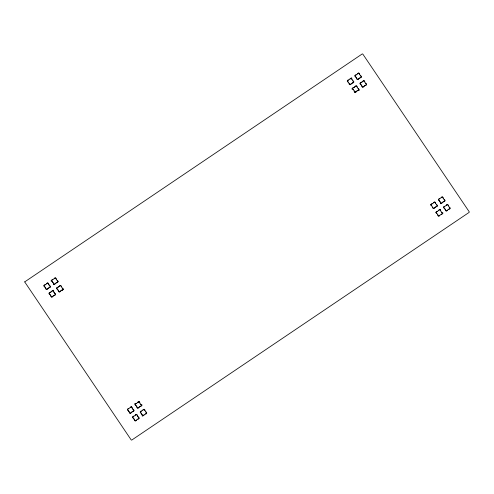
<?xml version="1.0" encoding="UTF-8"?>
<svg xmlns="http://www.w3.org/2000/svg" width="494" height="494" viewBox="0 0 494 494"><rect width="100%" height="100%" fill="white"/><g stroke="black" fill="none" stroke-linecap="round" stroke-linejoin="round"><path stroke-width="0.74" d="M63.096 289.194L62.269 288.132A1.019 1.019 0 0 1 63.127 289.354A1.019 1.019 0 0 1 61.935 290.157L60.453 291.157A1.019 1.019 0 0 1 59.261 291.96A1.019 1.019 0 0 1 58.453 290.768L57.458 289.293A1.019 1.019 0 0 1 56.649 288.095A1.019 1.019 0 0 1 57.847 287.292L59.323 286.292A1.019 1.019 0 0 1 60.515 285.489A1.019 1.019 0 0 1 61.324 286.681M430.91 204.775L431.737 205.837A1.019 1.019 0 0 1 430.873 204.646A1.019 1.019 0 0 1 432.065 203.843M354.254 91.044L354.748 92.125L355.933 92.001M62.96 289.638L62.016 290.151M138.073 401.962L139.259 401.838L139.753 402.919A1.019 1.019 0 0 0 138.95 401.69A1.019 1.019 0 0 0 137.758 402.493M50.938 280.913L55.377 277.918L57.946 281.716A1.019 1.019 0 0 1 56.798 282.556L55.322 283.55A1.019 1.019 0 0 1 54.13 284.359A1.019 1.019 0 0 1 53.321 283.161L52.327 281.685A1.019 1.019 0 0 1 51.518 280.487A1.019 1.019 0 0 1 52.71 279.684M351.796 77.836L347.362 80.831L349.931 84.635L353.729 82.066L351.166 78.268M53.562 284.68L58.026 281.66M53.574 290.206L49.104 293.22L51.666 297.024L55.47 294.461A1.019 1.019 0 0 0 54.717 293.294L53.716 291.818A1.019 1.019 0 0 0 52.914 290.62A1.019 1.019 0 0 0 51.716 291.429L50.24 292.423A1.019 1.019 0 0 0 49.048 293.232A1.019 1.019 0 0 0 49.851 294.424L50.851 295.9A1.019 1.019 0 0 0 51.654 297.098A1.019 1.019 0 0 0 52.852 296.289L54.328 295.295A1.019 1.019 0 0 0 55.519 294.486L52.907 290.657M60.595 285.464L56.705 288.088L59.292 291.917L63.078 289.323L60.509 285.52M351.771 88.926L356.298 85.87L359.311 90.34M358.866 89.673L355.062 92.242L352.494 88.438M131.336 406.858L127.538 409.427A1.019 1.019 0 0 0 128.286 410.625L129.28 412.101A1.019 1.019 0 0 0 130.089 413.299A1.019 1.019 0 0 0 131.287 412.49L132.763 411.496A1.019 1.019 0 0 0 133.954 410.687A1.019 1.019 0 0 0 133.152 409.495L132.151 408.019A1.019 1.019 0 0 0 131.348 406.821A1.019 1.019 0 0 0 130.15 407.63M135.14 404.29L138.944 401.721L141.512 405.525M142.235 405.037L137.709 408.093L134.695 403.623M433.411 208.499L437.301 205.875L434.714 202.046L430.929 204.639L433.497 208.443M440.438 203.756L444.903 200.743L442.34 196.939A1.019 1.019 0 0 0 441.148 197.711M137.894 419.103A1.019 1.019 0 0 0 139.092 418.295A1.019 1.019 0 0 0 138.283 417.097L137.289 415.621A1.019 1.019 0 0 0 136.48 414.429L132.67 417.029L135.239 420.832L139.042 418.264L136.474 414.466M435.98 212.303L440.45 209.289M142.21 416.127L146.644 413.132L144.081 409.328A1.019 1.019 0 0 0 142.89 410.1M443.069 213.056L438.629 216.051L436.06 212.247A1.019 1.019 0 0 1 437.202 211.444M441.105 203.312L438.536 199.508A1.019 1.019 0 0 1 439.672 198.705M438.678 210.45A1.019 1.019 0 0 1 439.87 209.641L442.433 213.482M51.574 280.481L54.142 284.285M142.84 415.701L140.277 411.897A1.019 1.019 0 0 1 141.414 411.094M131.324 406.828L133.905 410.662L130.101 413.225L127.538 409.427A1.019 1.019 0 0 1 128.675 408.624M436.542 204.707A1.019 1.019 0 0 1 437.351 205.905A1.019 1.019 0 0 1 436.153 206.708L434.677 207.708A1.019 1.019 0 0 1 433.485 208.511A1.019 1.019 0 0 1 432.676 207.319M433.547 202.843A1.019 1.019 0 0 1 434.739 202.04A1.019 1.019 0 0 1 435.547 203.232M145.891 411.965A1.019 1.019 0 0 1 146.693 413.163A1.019 1.019 0 0 1 145.502 413.966M144.89 410.489A1.019 1.019 0 0 0 144.087 409.291L140.277 411.897A1.019 1.019 0 0 0 141.025 413.101L142.025 414.577A1.019 1.019 0 0 0 142.828 415.769A1.019 1.019 0 0 0 144.026 414.966M439.808 215.316A1.019 1.019 0 0 1 438.616 216.119A1.019 1.019 0 0 1 437.808 214.927M441.673 212.315A1.019 1.019 0 0 1 442.482 213.513A1.019 1.019 0 0 1 441.29 214.316M439.87 209.641A1.019 1.019 0 0 1 440.679 210.839M436.813 213.451A1.019 1.019 0 0 1 436.004 212.253M352.975 80.899A1.019 1.019 0 0 1 353.778 82.097A1.019 1.019 0 0 1 352.586 82.906L351.111 83.9A1.019 1.019 0 0 1 349.913 84.709A1.019 1.019 0 0 1 349.11 83.511M349.974 79.034A1.019 1.019 0 0 1 351.172 78.231A1.019 1.019 0 0 1 351.975 79.423M348.109 82.035A1.019 1.019 0 0 1 347.307 80.837A1.019 1.019 0 0 1 348.498 80.034M57.187 280.549A1.019 1.019 0 0 1 57.996 281.747M54.192 278.684A1.019 1.019 0 0 1 55.384 277.881A1.019 1.019 0 0 1 56.193 279.073M46.584 283.822A1.019 1.019 0 0 1 47.776 283.013A1.019 1.019 0 0 1 48.585 284.211L49.579 285.686A1.019 1.019 0 0 1 50.388 286.878A1.019 1.019 0 0 1 49.19 287.687L47.714 288.681A1.019 1.019 0 0 1 46.522 289.49A1.019 1.019 0 0 1 45.714 288.292L44.719 286.816A1.019 1.019 0 0 1 43.91 285.625A1.019 1.019 0 0 1 45.108 284.816M444.149 199.576A1.019 1.019 0 0 1 444.952 200.768A1.019 1.019 0 0 1 443.76 201.577L442.284 202.571A1.019 1.019 0 0 1 441.086 203.38A1.019 1.019 0 0 1 440.284 202.182L439.283 200.706A1.019 1.019 0 0 1 438.481 199.514L442.34 196.939A1.019 1.019 0 0 1 443.149 198.1M360.583 75.767A1.019 1.019 0 0 1 361.386 76.965A1.019 1.019 0 0 1 360.194 77.768L358.718 78.768A1.019 1.019 0 0 1 357.52 79.571A1.019 1.019 0 0 1 356.711 78.379L355.717 76.903A1.019 1.019 0 0 1 354.908 75.706A1.019 1.019 0 0 1 356.106 74.897M357.582 73.902A1.019 1.019 0 0 1 358.78 73.093A1.019 1.019 0 0 1 359.583 74.291M447.416 210.178A1.019 1.019 0 0 1 446.224 210.987A1.019 1.019 0 0 1 445.415 209.789L444.421 208.314A1.019 1.019 0 0 1 443.612 207.122A1.019 1.019 0 0 1 444.81 206.313M449.281 207.184A1.019 1.019 0 0 1 450.09 208.375A1.019 1.019 0 0 1 448.892 209.184M446.286 205.319A1.019 1.019 0 0 1 447.478 204.51A1.019 1.019 0 0 1 448.286 205.708M365.714 83.375A1.019 1.019 0 0 1 366.523 84.567A1.019 1.019 0 0 1 365.325 85.376L363.85 86.37A1.019 1.019 0 0 1 362.652 87.179A1.019 1.019 0 0 1 361.849 85.981L360.848 84.505A1.019 1.019 0 0 1 360.046 83.313A1.019 1.019 0 0 1 361.238 82.504L362.713 81.51A1.019 1.019 0 0 1 363.911 80.701A1.019 1.019 0 0 1 364.72 81.899M358.107 88.506A1.019 1.019 0 0 1 358.916 89.704A1.019 1.019 0 0 1 357.718 90.507L356.242 91.507A1.019 1.019 0 0 1 355.05 92.31A1.019 1.019 0 0 1 354.241 91.118M357.113 87.03A1.019 1.019 0 0 0 356.304 85.839A1.019 1.019 0 0 0 355.112 86.641L353.636 87.642A1.019 1.019 0 0 0 352.438 88.445A1.019 1.019 0 0 0 353.247 89.642M140.753 404.358A1.019 1.019 0 0 1 141.562 405.555A1.019 1.019 0 0 1 140.364 406.358L138.888 407.359A1.019 1.019 0 0 1 137.696 408.161A1.019 1.019 0 0 1 136.887 406.97L135.893 405.494A1.019 1.019 0 0 1 135.084 404.296A1.019 1.019 0 0 1 136.282 403.493M136.418 420.098A1.019 1.019 0 0 1 135.22 420.907A1.019 1.019 0 0 1 134.417 419.709L133.417 418.233A1.019 1.019 0 0 1 132.614 417.035A1.019 1.019 0 0 1 133.806 416.232M135.282 415.232A1.019 1.019 0 0 1 136.48 414.429M24.706 281.895L131.169 439.895L131.694 440.105L469.078 212.426L469.288 211.901L362.831 54.105L362.306 53.895L24.706 281.895M47.77 283.05L43.966 285.618L46.535 289.422L50.339 286.853L47.77 283.05M358.768 73.131L354.97 75.699L357.533 79.503L361.336 76.934L358.768 73.131M363.905 80.738L360.07 83.325L362.689 87.135L366.474 84.542L363.905 80.738M447.471 204.547L443.668 207.109L446.236 210.913L450.04 208.351L447.471 204.547"/></g></svg>
